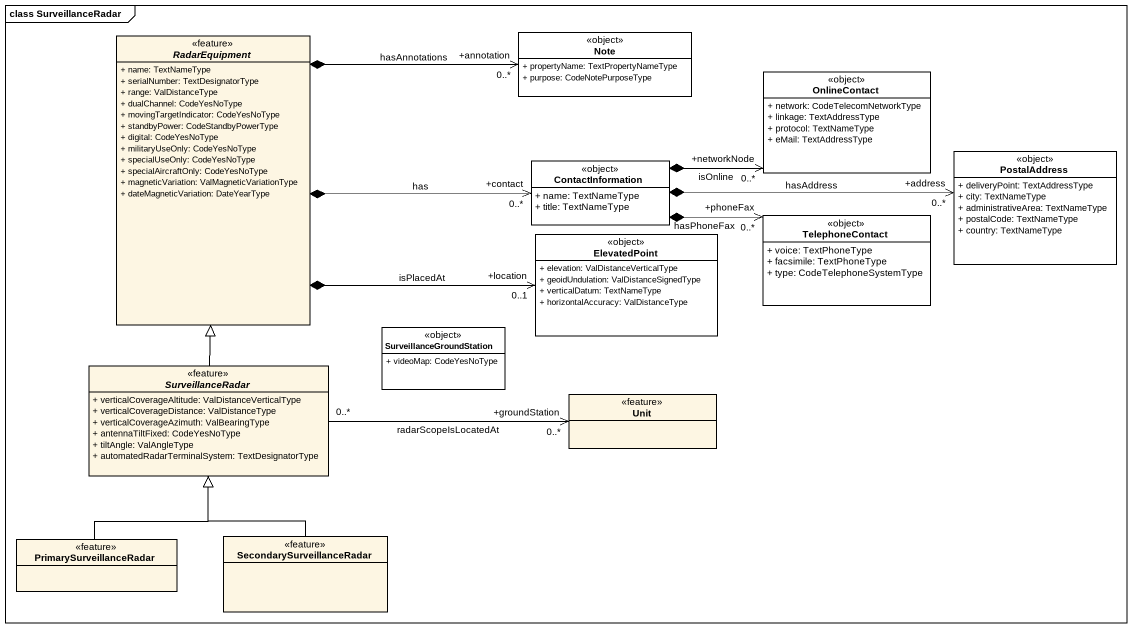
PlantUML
@startuml
mainframe class SurveillanceRadar
hide circle
hide empty members
skinparam classAttributeIconSize 0
abstract class RadarEquipment <<feature>> {
  + name: TextNameType
  + serialNumber: TextDesignatorType
  + range: ValDistanceType
  + dualChannel: CodeYesNoType
  + movingTargetIndicator: CodeYesNoType
  + standbyPower: CodeStandbyPowerType
  + digital: CodeYesNoType
  + militaryUseOnly: CodeYesNoType
  + specialUseOnly: CodeYesNoType
  + specialAircraftOnly: CodeYesNoType
  + magneticVariation: ValMagneticVariationType
  + dateMagneticVariation: DateYearType
}
class "Note" as Note_ <<object>> #FFFFFF {
  + propertyName: TextPropertyNameType
  + purpose: CodeNotePurposeType
}
class OnlineContact <<object>> #FFFFFF {
  + network: CodeTelecomNetworkType
  + linkage: TextAddressType
  + protocol: TextNameType
  + eMail: TextAddressType
}
class ContactInformation <<object>> #FFFFFF {
  + name: TextNameType
  + title: TextNameType
}
class PostalAddress <<object>> #FFFFFF {
  + deliveryPoint: TextAddressType
  + city: TextNameType
  + administrativeArea: TextNameType
  + postalCode: TextNameType
  + country: TextNameType
}
class TelephoneContact <<object>> #FFFFFF {
  + voice: TextPhoneType
  + facsimile: TextPhoneType
  + type: CodeTelephoneSystemType
}
class ElevatedPoint <<object>> #FFFFFF {
  + elevation: ValDistanceVerticalType
  + geoidUndulation: ValDistanceSignedType
  + verticalDatum: TextNameType
  + horizontalAccuracy: ValDistanceType
}
class SurveillanceGroundStation <<object>> #FFFFFF {
  + videoMap: CodeYesNoType
}
abstract class SurveillanceRadar <<feature>> {
  + verticalCoverageAltitude: ValDistanceVerticalType
  + verticalCoverageDistance: ValDistanceType
  + verticalCoverageAzimuth: ValBearingType
  + antennaTiltFixed: CodeYesNoType
  + tiltAngle: ValAngleType
  + automatedRadarTerminalSystem: TextDesignatorType
}
class Unit <<feature>>
class PrimarySurveillanceRadar <<feature>>
class SecondarySurveillanceRadar <<feature>>
RadarEquipment *-right-> "+annotation\n0..*" Note_ : hasAnnotations
RadarEquipment *-right-> "+contact\n0..*" ContactInformation : has
RadarEquipment *-right-> "+location\n0..1" ElevatedPoint : isPlacedAt
ContactInformation *-right-> "+networkNode\n0..*" OnlineContact : isOnline
ContactInformation *-right-> "+address\n0..*" PostalAddress : hasAddress
ContactInformation *-right-> "+phoneFax\n0..*" TelephoneContact : hasPhoneFax
SurveillanceRadar -up-|> RadarEquipment
SurveillanceRadar "0..*" -right-> "+groundStation\n0..*" Unit : radarScopeIsLocatedAt
PrimarySurveillanceRadar -up-|> SurveillanceRadar
SecondarySurveillanceRadar -up-|> SurveillanceRadar
@enduml
